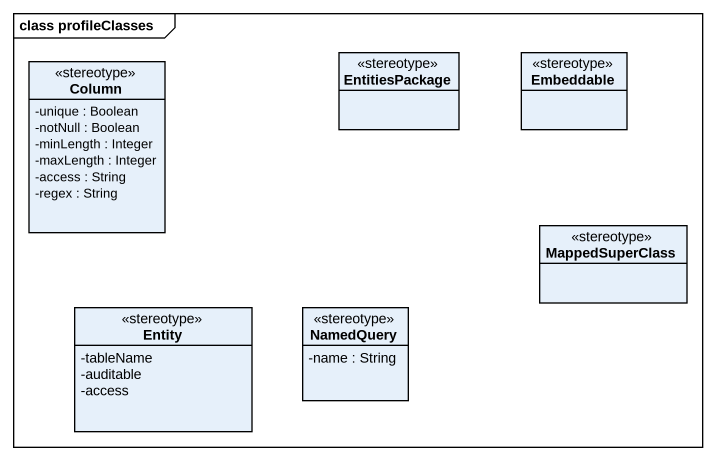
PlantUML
@startuml
mainframe class profileClasses
hide circle
hide empty members
skinparam classAttributeIconSize 0
class EntitiesPackage <<stereotype>>
class Embeddable <<stereotype>>
class Column <<stereotype>> {
  -unique : Boolean
  -notNull : Boolean
  -minLength : Integer
  -maxLength : Integer
  -access : String
  -regex : String
}
class MappedSuperClass <<stereotype>>
class "Entity" as Entity_ <<stereotype>> {
  -tableName
  -auditable
  -access
}
class NamedQuery <<stereotype>> {
  -name : String
}
@enduml
